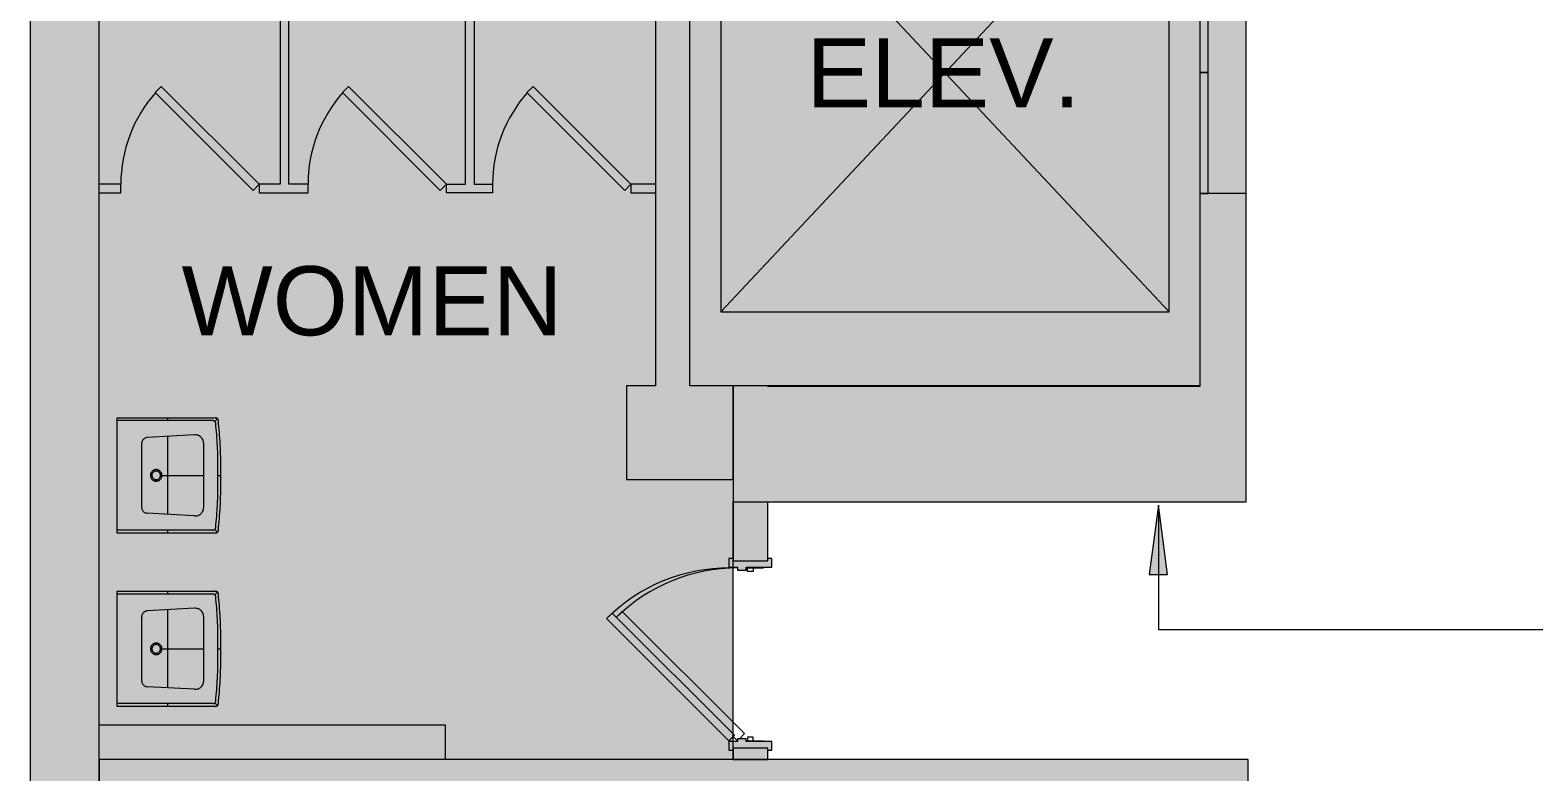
# Model space of a CAD drawing. Header units: inches. Extents: x 920 to 3279, y -557 to 1354.
# Drawn here: x 1742.6 to 2003.6, y 470.1 to 598.9 of the extents above; entities that cross this region are included whole.
import ezdxf

# ---------------------------------------------------------------- set-up
doc = ezdxf.new("R2010")
doc.units = ezdxf.units.IN
doc.header["$MEASUREMENT"] = 0
for name, color, linetype, lineweight in [('1600 K ST 6th Floor-Clean-REVISED_dwg', 8, 'Continuous', 9), ('A-Anno-Bldg', 7, 'Continuous', 9), ('A-DETL', 90, 'Continuous', 9), ('A-DETL-GENF', 92, 'Continuous', 9), ('A-DOOR', 31, 'Continuous', 13), ('A-Door-Exst', 7, 'Continuous', 9), ('A-WALL', 113, 'Continuous', 13), ('A-Wall-Exst', 7, 'Continuous', 9), ('A-WALL-PATT', 111, 'Continuous', 13), ('G-ANNO-TEXT', 4, 'Continuous', 9), ('I-WALL', 2, 'Continuous', 13), ('XAR$0$AFLEV', 7, 'Continuous', 9), ('XAR$0$AWA', 7, 'Continuous', 9), ('XAR$0$PFI', 7, 'Continuous', 9)]:
    doc.layers.add(name, color=color, linetype=linetype, lineweight=lineweight)
doc.styles.add('Swis721 Lt BT', font='swissl.ttf', dxfattribs={"height": 12})

# ---------------------------------------------------------------- blocks, each defined once
blk = doc.blocks.new('Walls 1 - Walls 1-7029748-Level XX  CONSTRUCTION')
at = {"layer": 'A-WALL', "lineweight": 9}
h = blk.add_hatch(color=7, dxfattribs=at)
h.paths.add_polyline_path([(12, 372.3), (211.4, 372.3), (211.4, 422.55), (203.4, 422.55), (203.4, 415.17), (200.09, 415.17), (200.09, 411.67), (203.4, 411.67), (203.4, 378.3), (169.5, 378.3), (169.5, 411.67), (172.09, 411.67), (172.09, 415.17), (166, 415.17), (166, 378.3), (12, 378.3)], flags=0)
h.paths.add_polyline_path([(203.4, 462.55), (211.4, 462.55), (211.4, 472.3), (12, 472.3), (12, 466.3), (203.4, 466.3)], flags=0)
h.paths.add_polyline_path([(122, 520.87), (122, 537.12), (114.5, 537.12), (114.5, 642.5), (203, 642.5), (203, 650.5), (114.5, 650.5), (114.5, 754.28), (166, 754.28), (166, 771.47), (126.5, 771.47), (126.5, 793), (134.03, 793), (134.03, 799), (126.5, 799), (126.5, 809.22), (120.5, 809.22), (120.5, 771.47), (104, 771.47), (104, 754.28), (108.5, 754.28), (108.5, 660.11), (12, 660.11), (12, 656.22), (108.5, 656.22), (108.5, 632.62), (12, 632.62), (12, 628.62), (108.5, 628.62), (108.5, 537.12), (103.5, 537.12), (103.5, 520.87), (114.5, 520.87)], flags=0)
h.paths.add_polyline_path([(211, 612.5), (211, 680.5), (203, 642.5)], flags=0)
h.paths.add_polyline_path([(286.1, 902.85), (286.1, 903.1), (289.6, 907.1), (285.75, 907.1), (286.08, 903.1), (285.75, 903.1), (285.75, 902.85)], flags=0)
h.paths.add_polyline_path([(169.5, 903.1), (203.4, 903.1), (203.4, 907.1), (173.5, 907.1), (173.5, 939.5), (203.4, 939.5), (203.4, 938.21), (209.4, 938.21), (209.4, 945.5), (144, 945.5), (144, 939.5), (169.5, 939.5)], flags=0)
h.paths.add_polyline_path([(209.4, 907.1), (209.4, 908.21), (203.4, 908.21), (203.4, 907.1)], flags=0)
h.paths.add_polyline_path([(114, 939.5), (114, 945.5), (74.5, 945.5), (74.5, 974.75), (12, 974.75), (12, 970.75), (70.5, 970.75), (70.5, 945.5), (12, 945.5), (12, 939.5), (53.74, 939.5)], flags=0)
at = {"layer": 'A-WALL', "color": 8, "lineweight": 20}
for p, q in [((114.5, 537.12), (114.5, 642.5)), ((108.5, 628.62), (108.5, 537.12)), ((108.5, 537.12), (103.5, 537.12)), ((103.5, 537.12), (103.5, 520.87)), ((122, 537.12), (114.5, 537.12)), ((122, 520.87), (122, 537.12)), ((103.5, 520.87), (122, 520.87)), ((211.4, 472.3), (12, 472.3)), ((12, 472.3), (12, 466.3)), ((211.4, 462.55), (211.4, 472.3))]:
    blk.add_line(p, q, dxfattribs=at)
blk = doc.blocks.new('Door - Single - Solid Door 2_ 6_-7558710-Level XX  CONSTRUCTION')
at = {"layer": 'A-DOOR'}
h = blk.add_hatch(color=250, dxfattribs=at)
h.paths.add_polyline_path([(-12.63, -2.91), (-12.63, -3.66), (-11.13, -3.66), (-11.13, 0.84), (-10.63, 0.84), (-10.63, 2.34), (-11.13, 2.34), (-11.13, 3.84), (-12.63, 3.84), (-12.63, 3.09), (-12.26, 3.09), (-12.26, -2.91)], flags=0)
h.paths.add_polyline_path([(18.62, 2.34), (18.62, 0.84), (19.12, 0.84), (19.12, -3.66), (20.62, -3.66), (20.62, -2.91), (20.24, -2.91), (20.24, 3.09), (20.62, 3.09), (20.62, 3.84), (19.12, 3.84), (19.12, 2.34)], flags=0)
at = {"layer": 'A-DOOR', "color": 8, "lineweight": 20}
for p, q in [((-11.01, 3.84), (10.21, 25.05)), ((11.18, 24.08), (-10.03, 2.87)), ((10.21, 25.05), (11.18, 24.08)), ((-12.63, 3.84), (-12.63, 3.09)), ((-11.13, 3.84), (-12.63, 3.84)), ((-11.13, 2.34), (-11.13, 3.84)), ((-10.03, 2.87), (-11.01, 3.84)), ((20.62, 3.84), (19.12, 3.84)), ((19.12, 3.84), (19.12, 2.34)), ((20.62, 3.09), (20.62, 3.84)), ((-10.63, 2.34), (-11.13, 2.34)), ((-11.13, -3.66), (-11.13, 0.84)), ((-11.13, 0.84), (-10.63, 0.84)), ((-10.63, 0.84), (-10.63, 2.34)), ((19.12, 2.34), (18.62, 2.34)), ((18.62, 2.34), (18.62, 0.84)), ((18.62, 0.84), (19.12, 0.84)), ((19.12, 0.84), (19.12, -3.66)), ((-12.63, -2.91), (-12.63, -3.66)), ((-12.63, -3.66), (-11.13, -3.66)), ((19.12, -3.66), (20.62, -3.66)), ((20.62, -3.66), (20.62, -2.91))]:
    blk.add_line(p, q, dxfattribs=at)
at = {"layer": 'A-DOOR', "lineweight": 9}
blk.add_arc((-11.01, 3.84), 30, 359.5, 45, dxfattribs=at)
blk = doc.blocks.new('ELEVATOR DOORS - ELEVATOR DOORS-7053103-Level XX  CONSTRUCTION')
at = {"layer": 'A-DOOR'}
for p, q in [((204.41, 722.5), (203, 722.5)), ((203, 722.5), (203, 701.5)), ((204.41, 701.5), (204.41, 722.5)), ((204.41, 701.5), (203, 701.5)), ((203, 701.5), (203, 680.5)), ((203, 701.5), (204.41, 701.5)), ((204.41, 680.5), (204.41, 701.5)), ((203, 680.5), (204.41, 680.5)), ((204.41, 612.5), (203, 612.5)), ((203, 612.5), (203, 591.5)), ((204.41, 591.5), (204.41, 612.5)), ((204.41, 591.5), (203, 591.5)), ((203, 591.5), (203, 570.5)), ((203, 591.5), (204.41, 591.5)), ((204.41, 570.5), (204.41, 591.5)), ((203, 570.5), (204.41, 570.5))]:
    blk.add_line(p, q, dxfattribs=at)
blk = doc.blocks.new('1600 K ST 6th Floor-Clean-REVISED_dwg-7023626-Level XX  CONSTRUCTION')
at = {"lineweight": 9}
h = blk.add_hatch(color=256, dxfattribs=at)
h.paths.add_polyline_path([(140.3, 537), (203, 537), (203, 537.12), (128, 537.12), (128, 537), (128.31, 537)], flags=0)
h.paths.add_polyline_path([(120.5, 843.22), (126.5, 843.22), (126.5, 845.5), (120.5, 845.5), (120.5, 845.03)], flags=0)
at = {"layer": 'A-Door-Exst'}
for p, q in [((124.25, 505.53), (127.25, 505.53)), ((127.25, 505.53), (127.25, 505.64)), ((122, 476.27), (122.75, 475.53)), ((124.25, 475.53), (127.25, 475.53)), ((127.25, 475.53), (127.25, 475.39))]:
    blk.add_line(p, q, dxfattribs=at)
at = {"layer": 'A-Door-Exst', "flags": 128}
for points in [[(125.5, 505.53), (125.5, 504.9), (124.5, 504.9), (124.5, 505.53)], [(125.5, 475.53), (125.5, 476.15), (124.5, 476.15), (124.5, 475.53)]]:
    blk.add_lwpolyline(points, close=True, dxfattribs=at)
blk.add_lwpolyline([(123.12, 475.89), (123.99, 476.77), (102.77, 497.98), (101.75, 496.96)], dxfattribs=at)
at = {"layer": 'A-Door-Exst'}
blk.add_arc((122.75, 475.53), 30, 90, 134.4106, dxfattribs=at)
at = {"layer": 'A-Wall-Exst'}
blk.add_line((203, 537.12), (128, 537.12), dxfattribs=at)
at = {"layer": 'XAR$0$AFLEV', "flags": 128}
blk.add_lwpolyline([(197.65, 633), (119.85, 633), (119.85, 550), (197.65, 550), (197.65, 633), (119.85, 550), (197.65, 550), (119.85, 633)], dxfattribs=at)
at = {"layer": 'XAR$0$AWA', "flags": 128}
blk.add_lwpolyline([(12, 478.3), (72, 478.3), (72, 472.3)], dxfattribs=at)
at = {"layer": 'XAR$0$PFI'}
for p, q in [((31.72, 531.09), (15.13, 531.09)), ((23.9, 531.09), (23.9, 531.59)), ((32.51, 531.46), (32.05, 530.96)), ((19.38, 516.01), (19.38, 527.17)), ((28.54, 528.63), (20.32, 528.17)), ((23.9, 514.81), (23.9, 528.37)), ((30.13, 516.05), (30.13, 527.13)), ((32.59, 521.59), (32.59, 524.61)), ((22.88, 521.59), (30.13, 521.59)), ((28.54, 514.55), (20.32, 515.01)), ((23.9, 511.59), (23.9, 512.09)), ((32.51, 511.72), (32.05, 512.22)), ((23.9, 500.99), (23.9, 501.49)), ((32.51, 501.36), (32.05, 500.86)), ((31.72, 500.99), (15.13, 500.99)), ((28.54, 498.53), (20.32, 498.07)), ((19.38, 485.91), (19.38, 497.08)), ((23.9, 484.71), (23.9, 498.27)), ((30.13, 485.95), (30.13, 497.03)), ((32.59, 491.49), (32.59, 494.51)), ((22.88, 491.49), (30.13, 491.49)), ((28.54, 484.46), (20.32, 484.91)), ((23.9, 481.49), (23.9, 481.99)), ((32.51, 481.62), (32.05, 482.12))]:
    blk.add_line(p, q, dxfattribs=at)
at = {"layer": 'XAR$0$PFI', "flags": 128}
for points in [[(43.42, 627.62), (43.42, 572.12), (39.74, 572.12), (38.68, 571.06), (21.71, 588.03), (22.77, 589.1), (39.74, 572.12), (39.74, 570.62), (48.23, 570.62), (48.23, 572.12), (44.92, 572.12), (44.92, 627.62)], [(77.08, 627.62), (77.08, 572.12), (80.25, 572.12), (80.25, 570.62), (72.23, 570.62), (72.23, 572.12), (71.17, 571.06), (54.2, 588.03), (55.26, 589.1), (72.23, 572.12), (75.58, 572.12), (75.58, 627.62)], [(108.5, 572.12), (104.25, 572.12), (87.28, 589.1), (86.22, 588.03), (103.19, 571.06), (104.25, 572.12), (104.25, 570.62), (108.5, 570.62)], [(12, 570.62), (15.74, 570.62), (15.74, 572.12), (12, 572.12)], [(31.72, 512.09), (15.13, 512.09), (15.13, 531.09), (15.13, 531.59), (32.17, 531.59)], [(33.07, 518.4), (33.08, 521.59), (33.07, 524.77)], [(32.58, 518.57), (32.58, 521.59), (33.13, 521.59)], [(32.17, 511.59), (15.13, 511.59), (15.13, 512.09)], [(31.72, 481.99), (15.13, 481.99), (15.13, 500.99), (15.13, 501.49), (32.17, 501.49)], [(33.07, 488.31), (33.08, 491.49), (33.07, 494.68)], [(32.58, 488.47), (32.58, 491.49), (33.13, 491.49)], [(32.17, 481.49), (15.13, 481.49), (15.13, 481.99)]]:
    blk.add_lwpolyline(points, dxfattribs=at)
at = {"layer": 'XAR$0$PFI'}
for centre, radius, start, end in [((39.74, 572.12), 24, 138.5833, 180), ((72.23, 572.12), 24, 138.5833, 180), ((104.25, 572.12), 24, 138.5833, 180), ((31.72, 530.51), 0.578, 75.8672, 90.0001), ((31.78, 530.77), 0.312, 56.5938, 75.8668), ((31.52, 530.38), 0.781, 47.6012, 56.5939), ((31.52, 530.38), 0.781, 38.609, 47.6017), ((31.89, 530.67), 0.312, 19.3356, 38.6086), ((32.17, 531.01), 0.578, 75.9109, 90), ((31.64, 530.58), 0.578, 5.2026, 19.3356), ((-97.63, 518.81), 130.38, 3.4685, 5.2027), ((32.24, 531.27), 0.312, 56.68, 75.9106), ((31.98, 530.87), 0.783, 47.7325, 56.6803), ((31.98, 530.87), 0.783, 38.785, 47.7328), ((32.35, 531.17), 0.312, 19.5539, 38.7846), ((32.09, 531.08), 0.578, 5.4652, 19.5543), ((-97.64, 518.67), 130.9, 3.6433, 5.465), ((20.53, 527.17), 1.15, 165.5301, 180), ((20.02, 527.3), 0.631, 145.9309, 165.5297), ((20.78, 526.79), 1.54, 136.59, 145.9312), ((20.78, 526.79), 1.54, 127.2488, 136.59), ((20.23, 527.51), 0.631, 107.6497, 127.2485), ((20.38, 527.02), 1.15, 93.18, 107.6499), ((28.64, 526.86), 1.77, 81.5323, 93.1799), ((28.77, 527.76), 0.86, 64.7819, 81.5323), ((27.69, 525.46), 3.41, 58.2375, 64.7819), ((28.92, 527.43), 1.08, 46.5898, 58.2374), ((28.92, 527.43), 1.08, 34.9424, 46.59), ((27.01, 526.1), 3.41, 28.3981, 34.9424), ((29.25, 527.31), 0.86, 11.6475, 28.3979), ((28.35, 527.13), 1.77, 359.9999, 11.6475), ((-4.08, 524.48), 36.66, 0.1978, 3.4685), ((-3.95, 524.63), 37.02, 0.2176, 3.6434), ((21.88, 521.59), 1, 149.9998, 159.9998), ((21.88, 521.59), 1, 140.0001, 150.0001), ((21.88, 521.59), 1, 130, 140), ((21.88, 521.59), 0.75, 150.0002, 160.0002), ((21.88, 521.59), 1, 119.9999, 129.9999), ((21.88, 521.59), 0.75, 140, 150), ((21.88, 521.59), 0.75, 130, 140), ((21.88, 521.59), 1, 110.0002, 120.0002), ((21.88, 521.59), 0.75, 120, 130), ((21.88, 521.59), 0.75, 109.9998, 119.9998), ((21.88, 521.59), 1, 99.9999, 110), ((21.88, 521.59), 0.75, 100.0003, 110.0003), ((21.88, 521.59), 1, 89.9999, 99.9999), ((21.88, 521.59), 0.75, 89.9999, 99.9999), ((21.88, 521.59), 1, 80.0001, 90.0001), ((21.88, 521.59), 0.75, 80.0001, 90.0001), ((21.88, 521.59), 0.75, 69.9997, 79.9997), ((21.88, 521.59), 1, 70, 80.0001), ((21.88, 521.59), 0.75, 60.0002, 70.0002), ((21.88, 521.59), 1, 59.9998, 69.9998), ((21.88, 521.59), 0.75, 50, 60), ((21.88, 521.59), 0.75, 40, 50), ((21.88, 521.59), 1, 50.0001, 60.0001), ((21.88, 521.59), 0.75, 30, 40), ((21.88, 521.59), 1, 40, 50), ((21.88, 521.59), 0.75, 19.9998, 29.9998), ((21.88, 521.59), 1, 29.9999, 39.9999), ((21.88, 521.59), 1, 20.0002, 30.0002), ((21.88, 521.59), 1, 170.0001, 180.0001), ((21.88, 521.59), 1, 179.9999, 189.9999), ((21.88, 521.59), 1, 160, 170.0001), ((21.88, 521.59), 1, 189.9999, 200), ((21.88, 521.59), 1, 200.0002, 210.0002), ((21.88, 521.59), 1, 209.9999, 219.9999), ((21.88, 521.59), 1, 220, 230), ((21.88, 521.59), 0.75, 170.0001, 180.0001), ((21.88, 521.59), 0.75, 179.9999, 189.9999), ((21.88, 521.59), 0.75, 159.9997, 169.9997), ((21.88, 521.59), 0.75, 190.0003, 200.0003), ((21.88, 521.59), 0.75, 199.9998, 209.9998), ((21.88, 521.59), 0.75, 210, 220), ((21.88, 521.59), 1, 230.0001, 240.0001), ((21.88, 521.59), 0.75, 220, 230), ((21.88, 521.59), 1, 239.9998, 249.9998), ((21.88, 521.59), 0.75, 230, 240), ((21.88, 521.59), 0.75, 240.0002, 250.0002), ((21.88, 521.59), 1, 250, 260.0001), ((21.88, 521.59), 0.75, 249.9997, 259.9997), ((21.88, 521.59), 1, 260.0001, 270.0001), ((21.88, 521.59), 0.75, 260.0001, 270.0001), ((21.88, 521.59), 0.75, 269.9999, 279.9999), ((21.88, 521.59), 1, 269.9999, 279.9999), ((21.88, 521.59), 0.75, 280.0003, 290.0003), ((21.88, 521.59), 1, 279.9999, 290), ((21.88, 521.59), 0.75, 289.9998, 299.9998), ((21.88, 521.59), 1, 290.0002, 300.0002), ((21.88, 521.59), 0.75, 300, 310), ((21.88, 521.59), 0.75, 310, 320), ((21.88, 521.59), 1, 299.9999, 309.9999), ((21.88, 521.59), 0.75, 320, 330), ((21.88, 521.59), 1, 310, 320), ((21.88, 521.59), 0.75, 330.0002, 340.0002), ((21.88, 521.59), 0.75, 10.0003, 20.0003), ((21.88, 521.59), 0.75, 339.9997, 349.9997), ((21.88, 521.59), 0.75, 359.9999, 9.9999), ((21.88, 521.59), 0.75, 350.0001, 0.0001), ((21.88, 521.59), 1, 320.0001, 330.0001), ((21.88, 521.59), 1, 329.9998, 339.9998), ((21.88, 521.59), 1, 9.9999, 20), ((21.88, 521.59), 1, 340, 350.0001), ((21.88, 521.59), 1, 359.9999, 9.9999), ((21.88, 521.59), 1, 350.0001, 0.0001), ((-4.08, 518.7), 36.66, 356.5315, 359.8022), ((-3.95, 518.54), 37.02, 356.3566, 359.7824), ((20.53, 516.01), 1.15, 180, 194.4699), ((20.02, 515.88), 0.631, 194.4703, 214.0691), ((20.78, 516.38), 1.54, 214.0688, 223.41), ((20.78, 516.38), 1.54, 223.41, 232.7512), ((20.23, 515.66), 0.631, 232.7515, 252.3503), ((20.38, 516.16), 1.15, 252.3501, 266.82), ((28.64, 516.32), 1.77, 266.8201, 278.4677), ((28.77, 515.42), 0.86, 278.4677, 295.2181), ((27.69, 517.72), 3.41, 295.2181, 301.7625), ((28.92, 515.74), 1.08, 301.7626, 313.4102), ((28.92, 515.74), 1.08, 313.41, 325.0576), ((27.01, 517.08), 3.41, 325.0576, 331.6019), ((29.25, 515.86), 0.86, 331.6021, 348.3525), ((28.35, 516.05), 1.77, 348.3525, 0.0001), ((-97.63, 524.37), 130.38, 354.7973, 356.5315), ((-97.64, 524.51), 130.9, 354.535, 356.3567), ((31.72, 512.67), 0.578, 269.9999, 284.1328), ((31.78, 512.41), 0.312, 284.1332, 303.4062), ((31.52, 512.8), 0.781, 303.4061, 312.3988), ((31.52, 512.8), 0.781, 312.3983, 321.391), ((31.89, 512.51), 0.312, 321.3914, 340.6644), ((32.17, 512.17), 0.578, 270, 284.0891), ((31.64, 512.6), 0.578, 340.6644, 354.7974), ((32.24, 511.91), 0.312, 284.0894, 303.32), ((31.98, 512.3), 0.783, 303.3197, 312.2675), ((31.98, 512.3), 0.783, 312.2672, 321.215), ((32.35, 512.01), 0.312, 321.2154, 340.4461), ((32.09, 512.1), 0.578, 340.4457, 354.5348), ((32.17, 500.92), 0.578, 75.9109, 90), ((32.24, 501.17), 0.312, 56.68, 75.9106), ((31.98, 500.78), 0.783, 47.7325, 56.6803), ((31.98, 500.78), 0.783, 38.785, 47.7328), ((32.35, 501.08), 0.312, 19.5539, 38.7846), ((32.09, 500.99), 0.578, 5.4652, 19.5543), ((28.64, 496.76), 1.77, 81.5323, 93.1799), ((28.77, 497.66), 0.86, 64.7819, 81.5323), ((31.72, 500.42), 0.578, 75.8672, 90.0001), ((31.78, 500.67), 0.312, 56.5938, 75.8668), ((31.52, 500.28), 0.781, 47.6012, 56.5939), ((31.52, 500.28), 0.781, 38.609, 47.6017), ((31.89, 500.57), 0.312, 19.3356, 38.6086), ((31.64, 500.49), 0.578, 5.2026, 19.3356), ((-97.63, 488.72), 130.38, 3.4685, 5.2027), ((-97.64, 488.57), 130.9, 3.6433, 5.465), ((20.53, 497.08), 1.15, 165.5301, 180), ((20.02, 497.21), 0.631, 145.9309, 165.5297), ((20.78, 496.7), 1.54, 136.59, 145.9312), ((20.78, 496.7), 1.54, 127.2488, 136.59), ((20.23, 497.42), 0.631, 107.6497, 127.2485), ((20.38, 496.92), 1.15, 93.18, 107.6499), ((27.69, 495.36), 3.41, 58.2375, 64.7819), ((28.92, 497.34), 1.08, 46.5898, 58.2374), ((28.92, 497.34), 1.08, 34.9424, 46.59), ((27.01, 496.01), 3.41, 28.3981, 34.9424), ((29.25, 497.22), 0.86, 11.6475, 28.3979), ((28.35, 497.03), 1.77, 359.9999, 11.6475), ((-4.08, 494.39), 36.66, 0.1978, 3.4685), ((-3.95, 494.54), 37.02, 0.2176, 3.6434), ((21.88, 491.49), 1, 170.0001, 180.0001), ((21.88, 491.49), 1, 179.9999, 189.9999), ((21.88, 491.49), 1, 160, 170.0001), ((21.88, 491.49), 1, 189.9999, 200), ((21.88, 491.49), 1, 149.9998, 159.9998), ((21.88, 491.49), 1, 200.0002, 210.0002), ((21.88, 491.49), 1, 140.0001, 150.0001), ((21.88, 491.49), 1, 209.9999, 219.9999), ((21.88, 491.49), 1, 130, 140), ((21.88, 491.49), 1, 220, 230), ((21.88, 491.49), 0.75, 170.0001, 180.0001), ((21.88, 491.49), 0.75, 179.9999, 189.9999), ((21.88, 491.49), 0.75, 159.9997, 169.9997), ((21.88, 491.49), 0.75, 190.0003, 200.0003), ((21.88, 491.49), 0.75, 150.0002, 160.0002), ((21.88, 491.49), 0.75, 199.9998, 209.9998), ((21.88, 491.49), 1, 119.9999, 129.9999), ((21.88, 491.49), 0.75, 140, 150), ((21.88, 491.49), 0.75, 210, 220), ((21.88, 491.49), 1, 230.0001, 240.0001), ((21.88, 491.49), 0.75, 130, 140), ((21.88, 491.49), 0.75, 220, 230), ((21.88, 491.49), 1, 110.0002, 120.0002), ((21.88, 491.49), 1, 239.9998, 249.9998), ((21.88, 491.49), 0.75, 120, 130), ((21.88, 491.49), 0.75, 230, 240), ((21.88, 491.49), 0.75, 109.9998, 119.9998), ((21.88, 491.49), 0.75, 240.0002, 250.0002), ((21.88, 491.49), 1, 99.9999, 110), ((21.88, 491.49), 0.75, 100.0003, 110.0003), ((21.88, 491.49), 0.75, 249.9997, 259.9997), ((21.88, 491.49), 1, 89.9999, 99.9999), ((21.88, 491.49), 0.75, 89.9999, 99.9999), ((21.88, 491.49), 0.75, 260.0001, 270.0001), ((21.88, 491.49), 1, 80.0001, 90.0001), ((21.88, 491.49), 0.75, 80.0001, 90.0001), ((21.88, 491.49), 0.75, 269.9999, 279.9999), ((21.88, 491.49), 0.75, 69.9997, 79.9997), ((21.88, 491.49), 0.75, 280.0003, 290.0003), ((21.88, 491.49), 1, 70, 80.0001), ((21.88, 491.49), 0.75, 60.0002, 70.0002), ((21.88, 491.49), 0.75, 289.9998, 299.9998), ((21.88, 491.49), 1, 59.9998, 69.9998), ((21.88, 491.49), 1, 290.0002, 300.0002), ((21.88, 491.49), 0.75, 50, 60), ((21.88, 491.49), 0.75, 300, 310), ((21.88, 491.49), 0.75, 40, 50), ((21.88, 491.49), 0.75, 310, 320), ((21.88, 491.49), 1, 50.0001, 60.0001), ((21.88, 491.49), 1, 299.9999, 309.9999), ((21.88, 491.49), 0.75, 30, 40), ((21.88, 491.49), 0.75, 320, 330), ((21.88, 491.49), 1, 40, 50), ((21.88, 491.49), 1, 310, 320), ((21.88, 491.49), 0.75, 19.9998, 29.9998), ((21.88, 491.49), 0.75, 330.0002, 340.0002), ((21.88, 491.49), 0.75, 10.0003, 20.0003), ((21.88, 491.49), 0.75, 339.9997, 349.9997), ((21.88, 491.49), 0.75, 359.9999, 9.9999), ((21.88, 491.49), 0.75, 350.0001, 0.0001), ((21.88, 491.49), 1, 29.9999, 39.9999), ((21.88, 491.49), 1, 320.0001, 330.0001), ((21.88, 491.49), 1, 20.0002, 30.0002), ((21.88, 491.49), 1, 329.9998, 339.9998), ((21.88, 491.49), 1, 9.9999, 20), ((21.88, 491.49), 1, 340, 350.0001), ((21.88, 491.49), 1, 359.9999, 9.9999), ((21.88, 491.49), 1, 350.0001, 0.0001), ((21.88, 491.49), 1, 250, 260.0001), ((21.88, 491.49), 1, 260.0001, 270.0001), ((21.88, 491.49), 1, 269.9999, 279.9999), ((21.88, 491.49), 1, 279.9999, 290), ((-4.08, 488.6), 36.66, 356.5315, 359.8022), ((-3.95, 488.45), 37.02, 356.3566, 359.7824), ((20.53, 485.91), 1.15, 180, 194.4699), ((20.02, 485.78), 0.631, 194.4703, 214.0691), ((20.78, 486.29), 1.54, 214.0688, 223.41), ((29.25, 485.77), 0.86, 331.6021, 348.3525), ((28.35, 485.95), 1.77, 348.3525, 0.0001), ((-97.63, 494.27), 130.38, 354.7973, 356.5315), ((-97.64, 494.41), 130.9, 354.535, 356.3567), ((20.78, 486.29), 1.54, 223.41, 232.7512), ((20.23, 485.57), 0.631, 232.7515, 252.3503), ((20.38, 486.06), 1.15, 252.3501, 266.82), ((28.64, 486.23), 1.77, 266.8201, 278.4677), ((28.77, 485.32), 0.86, 278.4677, 295.2181), ((27.69, 487.63), 3.41, 295.2181, 301.7625), ((28.92, 485.65), 1.08, 301.7626, 313.4102), ((28.92, 485.65), 1.08, 313.41, 325.0576), ((27.01, 486.98), 3.41, 325.0576, 331.6019), ((31.72, 482.57), 0.578, 269.9999, 284.1328), ((31.78, 482.31), 0.312, 284.1332, 303.4062), ((31.52, 482.7), 0.781, 303.4061, 312.3988), ((31.52, 482.7), 0.781, 312.3983, 321.391), ((31.89, 482.41), 0.312, 321.3914, 340.6644), ((32.17, 482.07), 0.578, 270, 284.0891), ((31.64, 482.5), 0.578, 340.6644, 354.7974), ((32.24, 481.81), 0.312, 284.0894, 303.32), ((31.98, 482.21), 0.783, 303.3197, 312.2675), ((31.98, 482.21), 0.783, 312.2672, 321.215), ((32.35, 481.91), 0.312, 321.2154, 340.4461), ((32.09, 482), 0.578, 340.4457, 354.5348)]:
    blk.add_arc(centre, radius, start, end, dxfattribs=at)
at = {"layer": 'A-Anno-Bldg', "char_height": 12, "attachment_point": 2, "line_spacing_factor": 1.005062, "style": 'Swis721 Lt BT'}
for s, insert, width in [('ELEV.', (158.5, 597.47), 51.5152), ('WOMEN', (59.33, 557.9), 74.9174)]:
    blk.add_mtext(s, dxfattribs=dict(at, insert=insert, width=width))

msp = doc.modelspace()

# ---------------------------------------------------------------- hatches: boundary and pattern name
at = {"layer": 'A-DETL-GENF'}
h = msp.add_hatch(color=9, dxfattribs=at)
h.paths.add_polyline_path([(1971.61, 72), (1971.61, 94), (1994.01, 94), (1994.01, 278), (1950.01, 278.03), (1950.01, 330.67), (1949.26, 330.67), (1949.26, 332.17), (1950.76, 332.17), (1950.76, 332.67), (1952.26, 332.67), (1952.26, 332.17), (1954.01, 332.17), (1954.01, 368.42), (1952.26, 368.42), (1952.26, 367.92), (1950.76, 367.92), (1950.76, 368.42), (1949.26, 368.42), (1949.26, 369.92), (1950.01, 369.92), (1950.01, 372.3), (1792.61, 372.3), (1792.61, 288.8), (1754.61, 288.8), (1754.61, 94), (1801.61, 94), (1801.61, 72), (1857.61, 72), (1857.61, 94), (1915.61, 94), (1915.61, 72), (1969.46, 72)], flags=0)
h.paths.add_polyline_path([(1742.61, 72), (1754.61, 72), (1754.61, 78), (1742.61, 78), (1742.61, 76.47)], flags=0)
h.paths.add_polyline_path([(1905.23, 265.35), (1867.98, 265.35), (1867.98, 284.85), (1905.23, 284.85), (1905.23, 267.07)], flags=0)
h.paths.add_polyline_path([(1754.61, 292.3), (1789.11, 292.3), (1789.11, 372.3), (1754.61, 372.3), (1754.61, 326.8)], flags=0)
h.paths.add_polyline_path([(1835.96, 378.3), (1908.61, 378.3), (1908.61, 415.17), (1914.7, 415.17), (1914.7, 411.67), (1912.11, 411.67), (1912.11, 378.3), (1946.01, 378.3), (1946.01, 411.67), (1942.7, 411.67), (1942.7, 415.17), (1946.01, 415.17), (1946.01, 422.55), (1954.01, 422.55), (1954.01, 462.55), (1946.01, 462.55), (1946.01, 466.3), (1754.61, 466.3), (1754.61, 378.3), (1826.58, 378.3)], flags=0)
h.paths.add_polyline_path([(1842.64, 472.3), (1864.61, 472.3), (1864.61, 473.89), (1863.86, 473.89), (1863.86, 475.39), (1864.61, 475.39), (1864.61, 505.64), (1863.86, 505.64), (1863.86, 507.14), (1864.61, 507.14), (1864.58, 520.87), (1846.11, 520.87), (1846.11, 537.12), (1851.11, 537.12), (1851.11, 628.62), (1754.61, 628.62), (1754.61, 472.3), (1808.9, 472.3)], flags=0)
h.paths.add_polyline_path([(1863.01, 537.12), (1945.61, 537.12), (1945.61, 570.5), (1953.61, 570.5), (1953.61, 612.5), (1945.61, 612.5), (1945.61, 642.5), (1857.11, 642.5), (1857.11, 537.12)], flags=0)
h.paths.add_polyline_path([(1835.45, 632.62), (1851.11, 632.62), (1851.11, 656.22), (1754.61, 656.22), (1754.61, 632.62), (1796.34, 632.62)], flags=0)
h.paths.add_polyline_path([(1857.11, 650.5), (1945.61, 650.5), (1945.61, 680.5), (1953.61, 680.5), (1953.61, 722.5), (1945.61, 722.5), (1945.61, 754.28), (1857.11, 754.28), (1857.11, 656.22)], flags=0)
h.paths.add_polyline_path([(1840, 660.11), (1851.11, 660.11), (1851.11, 754.28), (1846.61, 754.28), (1846.61, 771.47), (1863.11, 771.47), (1863.11, 799), (1863.01, 799), (1863.01, 845.5), (1754.61, 845.5), (1754.61, 660.11), (1796.34, 660.11)], flags=0)
h.paths.add_polyline_path([(2078.77, 676.82), (2195.61, 676.82), (2195.61, 757.69), (2290.51, 757.69), (2290.51, 769.75), (2303.51, 769.75), (2303.51, 832.75), (2293.51, 832.75), (2293.51, 878.5), (2303.51, 878.5), (2303.51, 934.62), (2293.51, 934.62), (2293.51, 980.37), (2303.51, 980.37), (2303.51, 1036.5), (2293.51, 1036.5), (2293.51, 1082.25), (2303.51, 1082.25), (2303.51, 1138.25), (2293.51, 1138.25), (2293.51, 1185.37), (2303.51, 1185.37), (2303.51, 1333.62), (2293.51, 1333.62), (2293.51, 1341.62), (2253.11, 1341.62), (2253.11, 1353.62), (2197.11, 1353.62), (2197.11, 1333.62), (2121.61, 1333.62), (2121.61, 1353.62), (2065.61, 1353.62), (2065.61, 1333.62), (2017.61, 1333.62), (2017.61, 1353.62), (1961.61, 1353.62), (1961.61, 1333.62), (1922.11, 1333.62), (1922.11, 1353.62), (1866.11, 1353.62), (1866.11, 1333.62), (1826.61, 1333.62), (1826.61, 1353.62), (1770.61, 1353.62), (1770.61, 1333.62), (1754.61, 1333.62), (1754.61, 1162.37), (1764.86, 1162.37), (1764.86, 1157.37), (1779.86, 1157.37), (1779.86, 1107.62), (1754.61, 1107.62), (1754.61, 974.75), (1817.11, 974.75), (1817.11, 945.5), (1856.61, 945.5), (1856.61, 955.33), (1886.61, 955.33), (1886.61, 945.5), (1952.01, 945.5), (1952.01, 938.21), (1946.01, 938.21), (1946.01, 939.5), (1916.11, 939.5), (1916.11, 907.1), (1946.01, 907.1), (1946.01, 908.21), (1952.01, 908.21), (1952.01, 907.1), (2032.21, 907.1), (2032.21, 762.52), (2111.61, 762.52), (2111.61, 770.52), (2137.61, 770.52), (2137.61, 721.42), (2073.71, 721.42), (2073.71, 676.82), (2077.86, 676.82)], flags=0)
h.paths.add_polyline_path([(2076.07, 725.42), (2134.11, 725.42), (2134.11, 759.02), (2073.71, 759.02), (2073.71, 725.42)], flags=0)
h.paths.add_polyline_path([(1945.61, 760.28), (1945.61, 793), (1910.63, 793), (1910.63, 799), (1876.63, 799), (1876.63, 793), (1869.11, 793), (1869.11, 771.47), (1908.61, 771.47), (1908.61, 760.28), (1944.09, 760.28)], flags=0)
h.paths.add_polyline_path([(1919.8, 851.5), (1946.01, 851.5), (1946.01, 855.97), (1945.26, 855.97), (1945.26, 857.47), (1946.01, 857.47), (1946.01, 893.72), (1945.26, 893.72), (1945.26, 895.22), (1946.01, 895.22), (1946.01, 903.1), (1912.11, 903.1), (1912.11, 939.5), (1754.61, 939.5), (1754.61, 851.5), (1882.9, 851.5)], flags=0)
h.paths.add_polyline_path([(2140.61, 938.5), (2116.11, 938.5), (2116.11, 956.5), (2140.61, 956.5)], flags=0)
h.paths.add_polyline_path([(1754.61, 945.5), (1813.11, 945.5), (1813.11, 970.75), (1754.61, 970.75)], flags=0)
h.paths.add_polyline_path([(1944.36, 1126.37), (1924.86, 1126.37), (1924.86, 1162.37), (1944.36, 1162.37)], flags=0)
h.paths.add_polyline_path([(2159.36, 1143.25), (2140.86, 1143.25), (2140.86, 1162.37), (2159.36, 1162.37)], flags=0)
h.paths.add_polyline_path([(2315.51, 1341.62), (2315.51, 1353.62), (2309.51, 1353.62), (2309.51, 1341.62)], flags=0)
h.paths.add_polyline_path([(1742.61, 1341.62), (1754.61, 1341.62), (1754.61, 1353.62), (1742.61, 1353.62)], flags=0)
at = {"layer": 'A-WALL-PATT', "lineweight": 9}
for points in [[(1742.61, 78), (1754.61, 78), (1754.61, 1341.62), (1742.61, 1341.62), (1742.61, 110.03)], [(1953.61, 517), (1953.61, 570.5), (1945.61, 570.5), (1945.61, 517), (1946.01, 517)], [(1870.61, 517), (1945.61, 517), (1945.61, 537), (1870.61, 537)]]:
    msp.add_hatch(color=7, dxfattribs=at).paths.add_polyline_path(points, flags=0)
h = msp.add_hatch(color=7, dxfattribs=at)
h.paths.add_polyline_path([(1864.61, 472.3), (1870.61, 472.3), (1870.61, 474.27), (1864.61, 474.27)], flags=0)
h.paths.add_polyline_path([(1864.61, 506.77), (1870.61, 506.77), (1870.61, 537.12), (1864.61, 537.12)], flags=0)
at = {"layer": 'G-ANNO-TEXT'}
msp.add_hatch(color=7, dxfattribs=at).paths.add_polyline_path([(1938.4, 516.41), (1936.82, 504.41), (1939.98, 504.41)], flags=0)

# ---------------------------------------------------------------- linework, layer by layer
at = {"layer": 'A-DETL'}
for p, q in [((1742.61, 1353.62), (1742.61, 72)), ((1953.61, 517), (1953.61, 799)), ((1864.61, 472.3), (1864.61, 517)), ((1864.61, 517), (1953.61, 517)), ((1954.01, 472.3), (1864.61, 472.3)), ((1954.01, 282), (1954.01, 472.3))]:
    msp.add_line(p, q, dxfattribs=at)
at = {"layer": 'A-WALL', "color": 8, "lineweight": 20}
for p, q in [((1754.61, 84), (1754.61, 1353.62)), ((1742.61, 1341.62), (1742.61, 78))]:
    msp.add_line(p, q, dxfattribs=at)
at = {"layer": 'G-ANNO-TEXT', "color": 7}
for p, q in [((1938.4, 516.41), (1936.82, 504.41)), ((1939.98, 504.41), (1938.4, 516.41)), ((1938.4, 516.41), (1938.4, 494.85)), ((1936.82, 504.41), (1939.98, 504.41)), ((1938.4, 494.85), (2089.43, 494.85))]:
    msp.add_line(p, q, dxfattribs=at)
at = {"layer": 'I-WALL', "color": 8, "lineweight": 20}
for p, q in [((1945.61, 570.5), (1945.61, 537)), ((1953.61, 570.5), (1945.61, 570.5)), ((1953.61, 517), (1953.61, 570.5)), ((1864.61, 537.12), (1864.61, 506.77)), ((1870.61, 537.12), (1864.61, 537.12)), ((1870.61, 537), (1870.61, 537.12)), ((1945.61, 537), (1870.61, 537)), ((1870.61, 517), (1953.61, 517)), ((1870.61, 506.77), (1870.61, 517)), ((1864.61, 506.77), (1870.61, 506.77)), ((1864.61, 474.27), (1864.61, 472.3)), ((1870.61, 474.27), (1864.61, 474.27)), ((1870.61, 472.3), (1870.61, 474.27)), ((1864.61, 472.3), (1870.61, 472.3))]:
    msp.add_line(p, q, dxfattribs=at)

# ---------------------------------------------------------------- block references
at = {"layer": '1600 K ST 6th Floor-Clean-REVISED_dwg', "color": 7}
msp.add_blockref('1600 K ST 6th Floor-Clean-REVISED_dwg-7023626-Level XX  CONSTRUCTION', (1742.61, 0), dxfattribs=at)
at = {"layer": 'A-DOOR'}
msp.add_blockref('ELEVATOR DOORS - ELEVATOR DOORS-7053103-Level XX  CONSTRUCTION', (1742.61, 0), dxfattribs=at)
at = {"layer": 'A-DOOR', "rotation": 89.99999999999991}
msp.add_blockref('Door - Single - Solid Door 2_ 6_-7558710-Level XX  CONSTRUCTION', (1867.69, 486.52), dxfattribs=at)
at = {"layer": 'A-WALL', "lineweight": 9}
msp.add_blockref('Walls 1 - Walls 1-7029748-Level XX  CONSTRUCTION', (1742.61, 0), dxfattribs=at)

doc.saveas('drawing.dxf')
